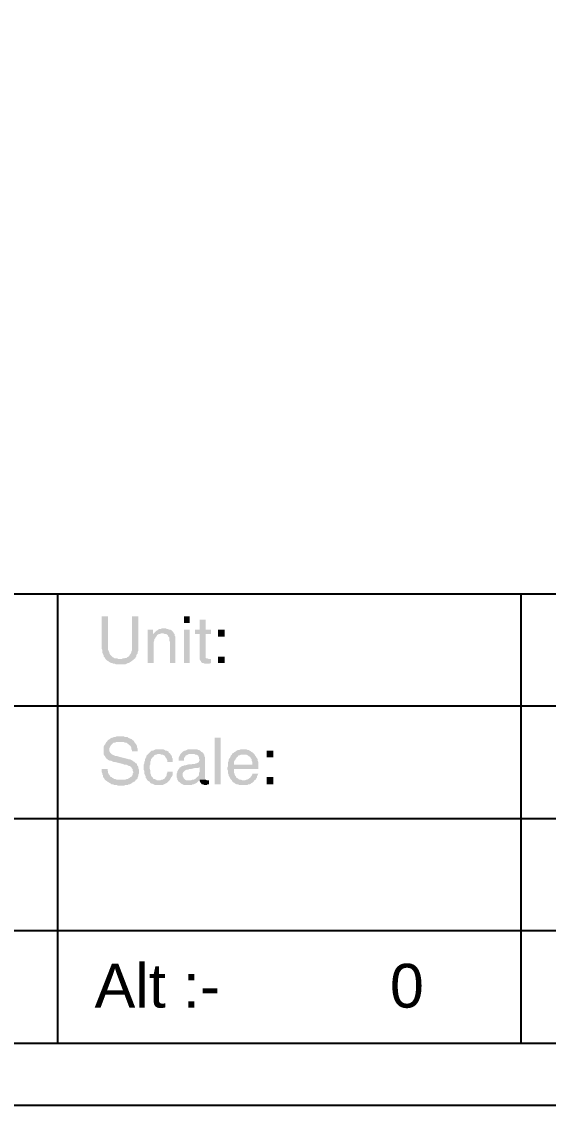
# Model space of a CAD drawing. Header units: millimetres. Extents: x 7018 to 13530, y 4187 to 5692.
# Drawn here: x 7267.7 to 7303.8, y 4524.9 to 4599.2 of the extents above; entities that cross this region are included whole.
import ezdxf

# ---------------------------------------------------------------- set-up
doc = ezdxf.new("R2010")
doc.units = ezdxf.units.MM
doc.styles.get("Standard").update_dxf_attribs({"font": 'arial.ttf'})

msp = doc.modelspace()

# ---------------------------------------------------------------- hatches: boundary and pattern name
at = {"transparency": 33554559}
for points in [[(7273.585, 4558.423), (7273.134, 4558.423), (7273.134, 4556.211), (7273.179, 4556.121), (7273.179, 4555.94), (7273.224, 4555.85), (7273.269, 4555.76), (7273.269, 4555.669), (7273.314, 4555.624), (7273.359, 4555.579), (7273.405, 4555.489), (7274.397, 4555.489), (7274.307, 4555.489), (7274.217, 4555.534), (7274.036, 4555.534), (7273.991, 4555.579), (7273.901, 4555.624), (7273.856, 4555.669), (7273.811, 4555.715), (7273.766, 4555.76), (7273.72, 4555.805), (7273.675, 4555.895), (7273.675, 4555.94), (7273.63, 4556.031), (7273.585, 4556.121), (7273.585, 4556.392)], [(7275.661, 4558.423), (7275.21, 4558.423), (7275.21, 4556.392), (7275.21, 4556.076), (7275.165, 4555.985), (7275.165, 4555.94), (7275.12, 4555.85), (7275.074, 4555.805), (7275.029, 4555.715), (7274.984, 4555.669), (7274.894, 4555.624), (7274.849, 4555.579), (7274.759, 4555.579), (7274.668, 4555.534), (7274.578, 4555.534), (7274.488, 4555.489), (7273.405, 4555.489), (7273.45, 4555.444), (7273.495, 4555.399), (7273.585, 4555.354), (7273.63, 4555.308), (7273.72, 4555.263), (7273.766, 4555.218), (7273.856, 4555.218), (7273.946, 4555.173), (7274.036, 4555.173), (7274.127, 4555.128), (7274.759, 4555.128), (7274.849, 4555.173), (7274.939, 4555.218), (7274.984, 4555.218), (7275.074, 4555.263), (7275.12, 4555.308), (7275.21, 4555.354), (7275.255, 4555.399), (7275.345, 4555.444), (7275.345, 4555.489), (7275.435, 4555.534), (7275.481, 4555.624), (7275.526, 4555.669), (7275.526, 4555.76), (7275.571, 4555.85), (7275.616, 4555.895), (7275.616, 4555.985), (7275.661, 4556.076), (7275.661, 4556.392)], [(7279.181, 4557.971), (7279.181, 4558.423), (7278.775, 4558.423), (7278.775, 4557.971)], [(7276.654, 4557.52), (7276.293, 4557.52), (7276.293, 4555.218), (7276.699, 4555.218), (7276.699, 4556.437), (7276.699, 4556.662), (7276.744, 4556.753), (7276.744, 4556.843), (7276.789, 4556.888), (7276.835, 4556.978), (7276.88, 4557.023), (7276.88, 4557.023), (7276.925, 4557.114), (7276.97, 4557.159), (7276.654, 4557.204)], [(7277.376, 4557.61), (7277.286, 4557.61), (7277.196, 4557.565), (7277.105, 4557.565), (7277.015, 4557.52), (7276.97, 4557.475), (7276.88, 4557.43), (7276.835, 4557.384), (7276.744, 4557.294), (7276.654, 4557.204), (7276.97, 4557.159), (7277.06, 4557.204), (7277.151, 4557.204), (7277.196, 4557.249), (7278.098, 4557.249), (7278.053, 4557.339), (7278.008, 4557.384), (7277.963, 4557.43), (7277.918, 4557.475), (7277.828, 4557.52), (7277.737, 4557.52), (7277.692, 4557.565), (7277.602, 4557.565), (7277.512, 4557.61)], [(7279.181, 4555.218), (7279.181, 4557.52), (7278.775, 4557.52), (7278.775, 4555.218)], [(7280.265, 4558.197), (7279.858, 4558.197), (7279.858, 4557.52), (7279.543, 4557.52), (7279.543, 4557.204), (7279.858, 4557.204), (7279.858, 4555.489), (7279.904, 4555.399), (7279.949, 4555.354), (7279.949, 4555.308), (7279.994, 4555.263), (7280.039, 4555.218), (7280.129, 4555.218), (7280.22, 4555.173), (7280.49, 4555.173), (7280.626, 4555.218), (7280.626, 4555.489), (7280.49, 4555.489), (7280.4, 4555.534), (7280.31, 4555.534), (7280.265, 4555.579), (7280.265, 4557.204), (7280.626, 4557.204), (7280.626, 4557.52), (7280.265, 4557.52)], [(7281.573, 4557.023), (7281.573, 4557.52), (7281.122, 4557.52), (7281.122, 4557.023)], [(7278.098, 4557.249), (7277.286, 4557.249), (7277.376, 4557.249), (7277.466, 4557.204), (7277.557, 4557.204), (7277.647, 4557.159), (7277.692, 4557.114), (7277.692, 4557.069), (7277.737, 4557.023), (7277.782, 4556.978), (7277.782, 4556.753), (7277.828, 4556.662), (7277.828, 4555.218), (7278.189, 4555.218), (7278.189, 4557.023), (7278.143, 4557.114), (7278.143, 4557.204)], [(7281.573, 4555.218), (7281.573, 4555.669), (7281.122, 4555.669), (7281.122, 4555.218)], [(7274.397, 4550.208), (7274.172, 4550.208), (7274.082, 4550.163), (7273.991, 4550.163), (7273.901, 4550.118), (7273.856, 4550.118), (7273.766, 4550.073), (7273.72, 4550.028), (7273.63, 4549.983), (7273.585, 4549.938), (7273.54, 4549.893), (7273.495, 4549.847), (7274.397, 4549.802), (7274.668, 4549.802), (7274.759, 4549.757), (7274.849, 4549.757), (7274.894, 4549.712), (7274.984, 4549.667), (7274.984, 4549.622), (7275.074, 4549.577), (7275.12, 4549.531), (7275.165, 4549.441), (7275.165, 4549.351), (7275.21, 4549.261), (7275.21, 4549.17), (7275.616, 4549.17), (7275.616, 4549.351), (7275.571, 4549.441), (7275.571, 4549.531), (7275.526, 4549.622), (7275.481, 4549.667), (7275.435, 4549.757), (7275.39, 4549.802), (7275.345, 4549.893), (7275.255, 4549.938), (7275.255, 4549.938), (7275.165, 4550.028), (7275.12, 4550.028), (7275.029, 4550.073), (7274.939, 4550.118), (7274.894, 4550.163), (7274.713, 4550.163), (7274.623, 4550.208), (7274.533, 4550.208)], [(7280.896, 4546.914), (7280.896, 4550.118), (7281.303, 4550.118), (7281.303, 4546.914)], [(7273.495, 4549.847), (7273.45, 4549.802), (7273.405, 4549.712), (7273.359, 4549.622), (7273.314, 4549.577), (7273.269, 4549.486), (7273.269, 4548.99), (7273.314, 4548.9), (7273.359, 4548.854), (7273.405, 4548.764), (7273.45, 4548.719), (7273.45, 4548.674), (7273.54, 4548.629), (7273.585, 4548.584), (7273.675, 4548.539), (7273.766, 4548.539), (7273.856, 4548.493), (7273.946, 4548.448), (7274.036, 4548.448), (7274.578, 4548.313), (7274.668, 4548.268), (7274.804, 4548.268), (7274.894, 4548.223), (7274.984, 4548.178), (7275.029, 4548.178), (7275.12, 4548.132), (7275.165, 4548.087), (7275.165, 4548.087), (7275.21, 4547.997), (7275.255, 4547.952), (7275.255, 4547.862), (7275.3, 4547.771), (7275.3, 4547.681), (7275.255, 4547.636), (7275.255, 4547.546), (7275.21, 4547.455), (7275.12, 4547.41), (7275.074, 4547.365), (7275.074, 4547.365), (7274.984, 4547.32), (7274.939, 4547.275), (7274.849, 4547.275), (7274.759, 4547.23), (7274.488, 4547.23), (7273.405, 4547.185), (7273.495, 4547.139), (7273.54, 4547.094), (7273.63, 4547.049), (7273.675, 4547.004), (7273.766, 4546.959), (7273.811, 4546.914), (7273.901, 4546.914), (7273.991, 4546.869), (7274.172, 4546.869), (7274.262, 4546.824), (7274.668, 4546.824), (7274.759, 4546.869), (7274.939, 4546.869), (7274.984, 4546.914), (7275.074, 4546.914), (7275.165, 4546.959), (7275.21, 4547.004), (7275.3, 4547.049), (7275.345, 4547.094), (7275.39, 4547.094), (7275.435, 4547.139), (7275.481, 4547.23), (7275.571, 4547.275), (7275.616, 4547.365), (7275.616, 4547.41), (7275.661, 4547.501), (7275.661, 4547.591), (7275.706, 4547.681), (7275.706, 4547.907), (7275.661, 4547.997), (7275.661, 4548.087), (7275.616, 4548.178), (7275.571, 4548.223), (7275.571, 4548.313), (7275.481, 4548.358), (7275.481, 4548.358), (7275.435, 4548.403), (7275.39, 4548.448), (7275.3, 4548.493), (7275.255, 4548.539), (7275.165, 4548.584), (7275.074, 4548.629), (7274.984, 4548.629), (7274.849, 4548.674), (7274.307, 4548.809), (7274.307, 4548.809), (7274.172, 4548.854), (7274.082, 4548.854), (7273.991, 4548.9), (7273.901, 4548.945), (7273.856, 4548.945), (7273.811, 4548.99), (7273.766, 4549.035), (7273.72, 4549.08), (7273.675, 4549.17), (7273.675, 4549.396), (7273.72, 4549.486), (7273.766, 4549.577), (7273.811, 4549.622), (7273.856, 4549.667), (7273.901, 4549.712), (7273.946, 4549.757), (7274.036, 4549.757), (7274.127, 4549.802), (7274.397, 4549.802)], [(7277.105, 4549.306), (7276.835, 4549.306), (7276.744, 4549.261), (7276.654, 4549.216), (7276.564, 4549.216), (7276.519, 4549.17), (7276.428, 4549.08), (7276.383, 4549.035), (7276.338, 4548.99), (7277.151, 4548.99), (7277.241, 4548.945), (7277.331, 4548.945), (7277.421, 4548.9), (7277.466, 4548.854), (7277.512, 4548.764), (7277.557, 4548.719), (7277.602, 4548.629), (7277.647, 4548.539), (7277.647, 4548.448), (7278.008, 4548.448), (7278.008, 4548.674), (7277.963, 4548.719), (7277.963, 4548.809), (7277.918, 4548.9), (7277.873, 4548.945), (7277.828, 4549.035), (7277.737, 4549.08), (7277.737, 4549.125), (7277.692, 4549.17), (7277.602, 4549.216), (7277.512, 4549.216), (7277.466, 4549.261), (7277.376, 4549.306), (7277.196, 4549.306)], [(7279.362, 4549.306), (7279.046, 4549.306), (7278.956, 4549.261), (7278.866, 4549.216), (7278.82, 4549.216), (7278.73, 4549.17), (7278.685, 4549.125), (7278.64, 4549.08), (7278.595, 4549.035), (7278.55, 4548.99), (7278.504, 4548.9), (7278.459, 4548.809), (7278.414, 4548.719), (7278.414, 4548.539), (7278.775, 4548.539), (7278.775, 4548.674), (7278.82, 4548.764), (7278.866, 4548.809), (7278.911, 4548.9), (7278.956, 4548.9), (7279.046, 4548.945), (7279.136, 4548.99), (7280.129, 4548.99), (7280.084, 4549.08), (7279.994, 4549.125), (7279.949, 4549.17), (7279.904, 4549.216), (7279.813, 4549.261), (7279.768, 4549.261), (7279.678, 4549.306), (7279.452, 4549.306)], [(7282.882, 4549.306), (7282.657, 4549.306), (7282.566, 4549.261), (7282.476, 4549.261), (7282.386, 4549.216), (7282.341, 4549.17), (7282.25, 4549.125), (7282.205, 4549.08), (7282.115, 4549.035), (7282.07, 4548.99), (7282.882, 4548.945), (7283.063, 4548.945), (7283.153, 4548.9), (7283.198, 4548.854), (7283.288, 4548.809), (7283.334, 4548.764), (7283.334, 4548.764), (7283.379, 4548.674), (7283.424, 4548.629), (7283.424, 4548.539), (7283.469, 4548.448), (7283.469, 4548.268), (7282.205, 4548.268), (7281.799, 4548.223), (7281.799, 4548.132), (7281.754, 4548.042), (7281.754, 4547.952), (7281.799, 4547.862), (7281.799, 4547.681), (7281.844, 4547.591), (7281.844, 4547.501), (7281.889, 4547.455), (7281.935, 4547.365), (7281.98, 4547.275), (7282.025, 4547.23), (7282.07, 4547.185), (7282.882, 4547.185), (7282.792, 4547.185), (7282.702, 4547.23), (7282.612, 4547.23), (7282.521, 4547.275), (7282.476, 4547.32), (7282.386, 4547.365), (7282.341, 4547.41), (7282.341, 4547.455), (7282.296, 4547.501), (7282.25, 4547.591), (7282.25, 4547.636), (7282.205, 4547.726), (7282.205, 4547.952), (7283.875, 4547.952), (7283.875, 4548.448), (7283.83, 4548.539), (7283.83, 4548.629), (7283.785, 4548.719), (7283.74, 4548.764), (7283.695, 4548.854), (7283.65, 4548.9), (7283.604, 4548.99), (7283.559, 4549.035), (7283.514, 4549.08), (7283.424, 4549.125), (7283.379, 4549.17), (7283.288, 4549.216), (7283.243, 4549.261), (7283.153, 4549.261), (7283.063, 4549.306), (7282.973, 4549.306)], [(7276.338, 4548.99), (7276.248, 4548.9), (7276.203, 4548.854), (7276.203, 4548.764), (7276.158, 4548.719), (7276.112, 4548.629), (7276.112, 4548.539), (7276.067, 4548.448), (7276.067, 4548.358), (7276.022, 4548.268), (7276.022, 4547.907), (7276.067, 4547.816), (7276.067, 4547.636), (7276.112, 4547.546), (7276.158, 4547.455), (7276.158, 4547.365), (7276.203, 4547.32), (7276.248, 4547.23), (7276.293, 4547.185), (7277.06, 4547.185), (7276.925, 4547.185), (7276.88, 4547.23), (7276.789, 4547.275), (7276.699, 4547.275), (7276.654, 4547.365), (7276.609, 4547.41), (7276.564, 4547.455), (7276.519, 4547.546), (7276.519, 4547.591), (7276.474, 4547.681), (7276.474, 4547.862), (7276.428, 4547.997), (7276.428, 4548.178), (7276.474, 4548.268), (7276.474, 4548.448), (7276.519, 4548.539), (7276.519, 4548.629), (7276.564, 4548.674), (7276.609, 4548.719), (7276.609, 4548.764), (7276.699, 4548.809), (7276.744, 4548.9), (7276.835, 4548.945), (7276.88, 4548.945), (7276.97, 4548.99), (7277.06, 4548.99)], [(7280.129, 4548.99), (7279.317, 4548.99), (7279.497, 4548.99), (7279.543, 4548.945), (7279.633, 4548.945), (7279.723, 4548.9), (7279.768, 4548.854), (7279.813, 4548.764), (7279.813, 4548.674), (7279.858, 4548.584), (7279.858, 4548.584), (7279.813, 4548.493), (7279.813, 4548.448), (7279.768, 4548.403), (7279.678, 4548.358), (7279.633, 4548.358), (7279.543, 4548.313), (7279.046, 4548.268), (7278.911, 4548.223), (7278.82, 4548.223), (7278.73, 4548.178), (7278.685, 4548.178), (7278.595, 4548.132), (7279.858, 4548.087), (7279.858, 4547.771), (7279.813, 4547.681), (7279.813, 4547.546), (7279.768, 4547.455), (7279.678, 4547.41), (7279.633, 4547.365), (7279.588, 4547.32), (7279.543, 4547.275), (7279.452, 4547.23), (7279.362, 4547.23), (7279.272, 4547.185), (7278.369, 4547.185), (7278.414, 4547.094), (7278.504, 4547.049), (7278.55, 4547.004), (7278.595, 4546.959), (7278.685, 4546.914), (7278.775, 4546.869), (7279.317, 4546.869), (7279.362, 4546.914), (7279.452, 4546.914), (7279.543, 4546.959), (7279.633, 4547.004), (7279.678, 4547.049), (7279.768, 4547.139), (7279.768, 4547.139), (7279.858, 4547.23), (7280.265, 4547.23), (7280.22, 4547.32), (7280.22, 4548.764), (7280.174, 4548.854), (7280.174, 4548.945)], [(7282.07, 4548.99), (7282.07, 4548.945), (7281.98, 4548.854), (7281.98, 4548.809), (7281.935, 4548.719), (7281.889, 4548.674), (7281.844, 4548.584), (7281.844, 4548.493), (7281.799, 4548.403), (7281.799, 4548.223), (7282.205, 4548.268), (7282.205, 4548.448), (7282.25, 4548.539), (7282.296, 4548.584), (7282.341, 4548.674), (7282.386, 4548.719), (7282.386, 4548.764), (7282.476, 4548.809), (7282.521, 4548.9), (7282.612, 4548.9), (7282.702, 4548.945), (7282.882, 4548.945)], [(7284.913, 4548.764), (7284.913, 4549.216), (7284.462, 4549.216), (7284.462, 4548.764)], [(7273.54, 4547.952), (7273.134, 4547.952), (7273.134, 4547.771), (7273.179, 4547.681), (7273.179, 4547.591), (7273.224, 4547.546), (7273.224, 4547.455), (7273.269, 4547.365), (7273.314, 4547.32), (7273.359, 4547.23), (7273.405, 4547.185), (7274.488, 4547.23), (7274.172, 4547.23), (7274.082, 4547.275), (7273.991, 4547.275), (7273.946, 4547.32), (7273.856, 4547.365), (7273.811, 4547.41), (7273.766, 4547.41), (7273.72, 4547.455), (7273.675, 4547.546), (7273.63, 4547.591), (7273.585, 4547.681), (7273.585, 4547.771), (7273.54, 4547.862)], [(7278.595, 4548.132), (7278.55, 4548.087), (7278.459, 4548.042), (7278.459, 4547.997), (7278.414, 4547.952), (7278.369, 4547.862), (7278.324, 4547.816), (7278.324, 4547.726), (7278.279, 4547.636), (7278.279, 4547.41), (7278.324, 4547.32), (7278.324, 4547.23), (7278.369, 4547.185), (7279.091, 4547.185), (7278.956, 4547.185), (7278.866, 4547.23), (7278.82, 4547.275), (7278.775, 4547.32), (7278.73, 4547.41), (7278.685, 4547.501), (7278.685, 4547.636), (7278.73, 4547.726), (7278.775, 4547.771), (7278.82, 4547.816), (7278.866, 4547.862), (7278.956, 4547.907), (7279.046, 4547.907), (7279.136, 4547.952), (7279.227, 4547.952), (7279.588, 4548.042), (7279.768, 4548.042), (7279.858, 4548.087)], [(7278.008, 4547.771), (7277.647, 4547.771), (7277.647, 4547.726), (7277.602, 4547.636), (7277.602, 4547.546), (7277.557, 4547.455), (7277.512, 4547.41), (7277.466, 4547.32), (7277.376, 4547.275), (7277.331, 4547.23), (7277.241, 4547.23), (7277.151, 4547.185), (7276.293, 4547.185), (7276.338, 4547.139), (7276.428, 4547.094), (7276.474, 4547.004), (7276.564, 4546.959), (7276.609, 4546.959), (7276.699, 4546.914), (7276.789, 4546.869), (7277.331, 4546.869), (7277.421, 4546.914), (7277.512, 4546.959), (7277.602, 4547.004), (7277.647, 4547.049), (7277.692, 4547.094), (7277.737, 4547.139), (7277.782, 4547.185), (7277.828, 4547.23), (7277.873, 4547.32), (7277.918, 4547.41), (7277.963, 4547.455), (7278.008, 4547.546), (7278.008, 4547.636)], [(7280.265, 4547.23), (7279.858, 4547.23), (7279.858, 4547.139), (7280.355, 4547.185), (7280.355, 4547.185)], [(7280.49, 4547.185), (7280.355, 4547.185), (7279.858, 4547.139), (7279.904, 4547.049), (7279.949, 4547.004), (7279.949, 4547.004), (7279.994, 4546.914), (7280.084, 4546.914), (7280.174, 4546.869), (7280.355, 4546.869), (7280.4, 4546.914), (7280.49, 4546.914)], [(7283.875, 4547.636), (7283.469, 4547.636), (7283.469, 4547.591), (7283.424, 4547.501), (7283.379, 4547.455), (7283.334, 4547.365), (7283.243, 4547.32), (7283.198, 4547.275), (7283.108, 4547.23), (7283.063, 4547.23), (7282.973, 4547.185), (7282.07, 4547.185), (7282.115, 4547.094), (7282.16, 4547.049), (7282.25, 4547.004), (7282.296, 4546.959), (7282.386, 4546.914), (7282.476, 4546.914), (7282.566, 4546.869), (7283.153, 4546.869), (7283.198, 4546.914), (7283.288, 4546.914), (7283.379, 4546.959), (7283.424, 4547.004), (7283.514, 4547.049), (7283.559, 4547.094), (7283.604, 4547.185), (7283.695, 4547.23), (7283.74, 4547.32), (7283.785, 4547.365), (7283.785, 4547.455), (7283.83, 4547.546)], [(7284.913, 4546.914), (7284.913, 4547.41), (7284.462, 4547.41), (7284.462, 4546.914)]]:
    msp.add_hatch(color=256, dxfattribs=at).paths.add_polyline_path(points)

# ---------------------------------------------------------------- linework, layer by layer
msp.add_line((7024.708, 4529.177), (7433.963, 4529.177))
msp.add_lwpolyline([(7438.001, 4524.918), (7438.001, 4821.918), (7018.001, 4821.918), (7018.001, 4524.918)], close=True)
for points in [[(7037.526, 4559.957), (7433.963, 4559.957)], [(7270.11, 4559.957), (7270.11, 4529.177)], [(7301.883, 4559.957), (7301.883, 4529.177)], [(7037.526, 4552.285), (7333.656, 4552.285)], [(7037.526, 4544.567), (7386.596, 4544.567)], [(7037.526, 4536.894), (7333.656, 4536.894)]]:
    msp.add_lwpolyline(points)

# ---------------------------------------------------------------- texts
at = {"insert": (7289.827, 4533.092), "char_height": 2.99966, "width": 34.34827, "attachment_point": 5}
msp.add_mtext('\\pxql;Alt :-          0', dxfattribs=at)

doc.saveas('drawing.dxf')
